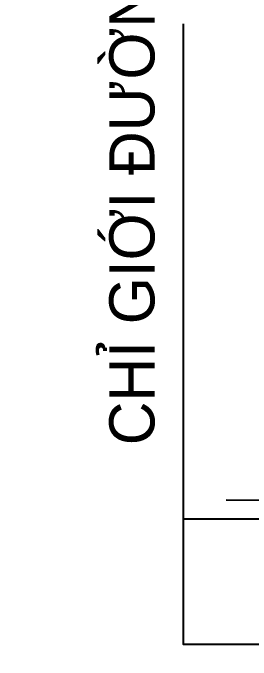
# Model space of a CAD drawing. Header units: metres. Extents: x 563124 to 573994, y 2062953 to 2068466.
# Drawn here: x 569026.44 to 569035.66, y 2065860.95 to 2065885.98 of the extents above; entities that cross this region are included whole.
import ezdxf

# ---------------------------------------------------------------- set-up
doc = ezdxf.new("R2010")
doc.units = ezdxf.units.M
for name, color, linetype in [('ghichieudai', 7, 'CONTINUOUS'), ('Kich thuoc', 9, 'CONTINUOUS'), ('MATCATDUONG', 8, 'CONTINUOUS')]:
    doc.layers.add(name, color=color, linetype=linetype)
doc.styles.add('KTEN', font='VHAVAN.ttf')

msp = doc.modelspace()

# ---------------------------------------------------------------- wipeouts: each hides what was drawn before it
msp.add_wipeout([(568538.555, 2065837.116), (569134.391, 2065836.361), (569131.193, 2065953.825), (568779.004, 2065956.683), (568600.602, 2065960.315)]).dxf.layer = 'ghichieudai'

# ---------------------------------------------------------------- next in the draw order: linework, layer by layer
at = {"layer": 'Kich thuoc'}
msp.add_lwpolyline([(569047.026, 2065866.393), (569033.026, 2065866.393)], dxfattribs=at)
at = {"layer": 'MATCATDUONG', "color": 40, "linetype": 'Continuous', "extrusion": (3.31378e-12, 1.1371e-08, 1)}
msp.add_line((569033.026, 2065885.554, 0), (569033.026, 2065866.561), dxfattribs=at)
at = {"layer": 'MATCATDUONG', "color": 40, "linetype": 'Continuous'}
for points in [[(569034.691, 2065867.139), (569041.016, 2065867.13), (569039.677, 2065867.77), (569039.642, 2065867.219)], [(569033.026, 2065866.561), (569033.026, 2065861.561)]]:
    msp.add_lwpolyline(points, dxfattribs=at)
msp.add_lwpolyline([(569105.026, 2065866.393), (569091.026, 2065866.393), (569091.026, 2065865.961), (569091.026, 2065865.361), (569069.026, 2065865.752), (569047.026, 2065865.361), (569047.026, 2065865.961), (569047.026, 2065866.393), (569033.026, 2065866.393), (569033.026, 2065861.561), (569105.026, 2065861.561)], close=True, dxfattribs=at)

# ---------------------------------------------------------------- next in the draw order: texts
at = {"layer": 'MATCATDUONG', "color": 7, "linetype": 'Continuous', "extrusion": (3.31378e-12, 1.1371e-08, 1), "style": 'KTEN'}
msp.add_text('chØ giíi ®\xadêng ®á', height=1.75, rotation=90, dxfattribs=at).set_placement((569031.921, 2065869.256, 0.023))

doc.saveas('drawing.dxf')
